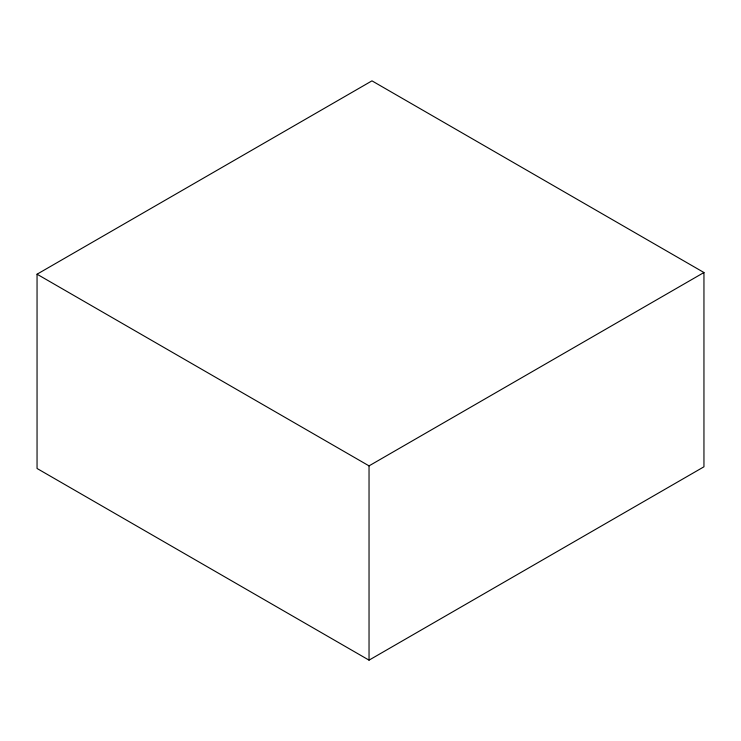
<?xml version="1.0" encoding="UTF-8"?>
<svg xmlns="http://www.w3.org/2000/svg" width="741" height="741" viewBox="0 0 741 741"><rect width="100%" height="100%" fill="white"/><g stroke="black" fill="none" stroke-linecap="round" stroke-linejoin="round"><path stroke-width="1.11" d="M37.05 274.207L371.963 80.852L703.95 272.521L703.95 466.793L369.037 660.148L37.05 468.479L37.05 274.207L369.037 465.876L703.95 272.521M369.037 465.876L369.037 660.148"/></g></svg>
